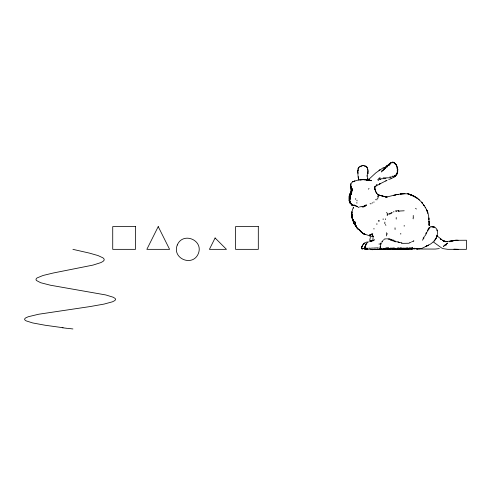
<?xml version="1.0" encoding="UTF-8"?>
<svg xmlns="http://www.w3.org/2000/svg" width="491" height="491" viewBox="0 0 491 491"><rect width="100%" height="100%" fill="white"/><g stroke="black" fill="none" stroke-linecap="round" stroke-linejoin="round"><path stroke-width="0.74" d="M378.592 221.263L378.598 220.453M382.569 240.615L381.838 242.444M414.22 248.25L414.349 248.765L415.717 248.722M367.722 179.362L367.618 176.686M385.429 219.618L385.429 218.796M386.546 233.489L386.552 232.673M395.077 229.469L395.028 227.83M396.225 217.519L396.219 219.084M376.885 224.461L376.892 223.663M379.162 244.444L379.162 243.659M382.569 171.187L383.17 169.499L384.275 169.481L384.275 167.848L384.864 168.609L385.429 168.622L385.429 167.75L385.994 167.762L386.601 166.909L386.546 166.081L387.657 165.995L387.718 165.252L389.535 165.289L388.884 164.203L389.928 163.515L390.713 163.632L390.873 163.03L392.45 162.079C394.138 162.355 395.949 163.681 396.311 165.424L397.311 166.879L397.366 169.512M387.123 234.281L387.129 233.464M386.552 234.299L386.552 235.925M367.01 175.803L368.189 171.163L367.188 167.437L365.642 166.406M384.84 222.098L384.834 223.724M404.185 226.21L404.197 225.418M351.697 190.907L351.697 191.693L351.875 188.569L351.495 193.251L350.942 194.817L351.826 191.705L351.679 192.484M429.091 221.907L429.017 221.116L429.232 225.743L428.809 217.943L428.925 219.532C428.876 214.475 427.004 209.491 424.003 205.453L424.212 205.729L421.137 201.654L417.27 198.198M358.049 173.789L357.687 171.488M425.844 233.072L425.814 234.649L424.684 236.214M352.176 190.938L351.716 188.581L351.746 190.127M388.829 239.583L388.854 238.89L389.989 238.761M385.429 167.75L384.895 167.769L384.864 168.609L384.293 168.64M396.341 164.816L395.23 164.098L395.255 163.558L393.997 163.086L394.028 162.693L394.439 162.895M373.117 237.534L372.81 239.884M358.209 169.045L358.252 168.247L358.571 168.309M358.185 170.684L358.062 169.07M380.298 243.714L381.169 243.917L380.298 243.714L380.605 248.606L379.948 248.096M385.036 167.382L385.994 166.228L387.092 166.934L387.154 166.032M426.427 232.304L426.378 233.863M370.355 237.349L369.705 240.437M395.936 175.244L396.697 174.63L396.796 173.63M357.908 172.206L357.816 170.635M367.784 171.979L367.827 170.629M397.268 173.814L397.612 172.942L396.697 174.63M395.863 164.405L396.679 165.485L397.09 168.603L397.526 168.726M397.569 172.955L397.716 171.224M358.123 168.695L358.191 168.284M366.268 179.761L369.41 180.056L361.928 179.626L360.572 179.718L362.34 179.743L358.399 179.982L354.453 181.136L354.864 180.995C350.433 181.431 349.733 186.15 351.795 189.373L351.783 188.575L351.869 189.354L351.403 188.569L351.814 189.366L351.857 188.575L351.826 189.354L351.083 187.801L350.703 184.696L350.506 187.826L351.077 191.736L349.942 194.859L351.157 191.742C348.021 195.823 347.886 203.139 352.974 205.754L351.802 204.931L352.974 205.754M392.346 176.159L395.077 176.337M361.486 247.685L361.321 248.378L362.665 249.041M364.825 247.2L365.973 243.953L368.453 241.824M349.15 196.388L349.561 194.841L349.347 195.608M379.518 178.687L379.721 177.895L380.267 177.889M424.107 237.006L424.212 236.619M353.538 207.3L353.317 208.074L353.588 207.288M397.471 171.727L396.937 172.273L397.593 172.083L397.833 169.53L397.52 170.365L397.778 169.493L397.084 170.187M387.018 180.289L379.439 184.119L380.384 183.628M365.844 205.514L366.114 204.661L366.476 205.49L364.064 205.987M353.422 207.312C351.396 211.652 350.752 217.139 353.673 221.195L351.838 217.255L352.022 214.174C351.476 220.287 354.938 226.511 359.731 230.34L359.351 229.948L359.952 230.623L358.909 229.334L360.787 231.531L360.136 230.96M362.37 246.31L362.646 245.574M379.248 177.914L378.174 179.528L377.647 179.559M364.807 247.292L366.354 243.984M350.764 192.503L351.083 191.736L350.212 193.294M378.997 179.553L380.187 179.516L380.507 178.755M361.511 246.973L361.855 246.157M365.734 245.23L365.942 244.751M362.119 246.347L362.444 245.635M367.035 176.435L367.342 175.753M383.52 240.24L384.275 239.086L385.901 238.853M361.812 247.243L362.027 246.789L362.07 247.157M395.065 176.41L395.494 175.532L395.967 175.532M355.367 199.352L355.772 198.573M379.948 246.979L380.384 246.224M435.308 239.626L436.155 237.957L433.86 241.351C438.046 237.828 439.826 226.639 432.117 226.695L434.32 227.032L430.853 226.805M362.91 244.941L364.537 243.094L363.205 244.757M361.493 248.053L361.603 248.52L365.009 248.305M368.477 189.207L369.005 188.384M414.349 248.765L414.729 248.194M364.997 246.666L365.488 245.93M387.123 215.549L387.687 214.733L387.129 214.739M423.07 238.239L423.635 237.429M422.389 240.234L424.095 237.804M394.512 241.701L393.371 240.154L392.806 240.928L394.512 240.928L395.083 241.719L398.489 241.775L399.06 242.566L401.908 242.585M391.523 213.327L392.149 212.548L390.443 213.284L390.032 214.051L389.719 213.284M376.339 185.371L377.07 184.579L374.774 187.169L374.578 187.992L374.707 187.126L374.793 188.857L374.694 187.992L375.842 191.901L374.836 188.863L375.652 191.465M362.37 245.353L364.482 243.106L367.36 241.824M375.449 186.335L374.737 187.2L375.376 186.519M359.203 166.965L358.473 167.836L358.565 167.425L359.271 167.449M372.89 240.694L374.062 239.982M407.8 249.047L408.205 248.642L407.125 248.839M377.96 197.063L378.408 196.627M405.916 248.943L406.296 248.587M367.962 180.154L375.91 172.795L383.704 167.419M381.053 248.213L380.605 248.606L379.899 247.789L380.648 247.857M377.61 198.487L376.879 199.18L376.885 199.96M428.465 229.635L428.974 229.193M406.125 249.25L404.787 249.232L407.364 248.753M395.212 176.214L396.624 174.716L396.581 174.102M432.902 242.235L430.558 244.039L425.421 246.697L427.256 245.721L425.703 246.55L426.55 246.089M429.386 228.26L429.858 227.879M368.305 180.031L369.091 179.921M394.132 177.104L394.445 176.864M377.573 196.603L378.389 196.099M428.987 228.518L428.091 229.242L428.103 230.027M392.395 178.037L391.523 178.515M393.463 177.582L393.917 177.276M377.309 185.383L380.47 183.573M385.803 180.964L386.761 180.363M362.297 165.749L363.045 165.412M430.079 227.315L428.22 228.309M360.971 166.136L361.388 165.878M385.809 249.066L381.378 249.195M389.829 179.227L391.192 178.509M396.311 165.424L396.679 165.485M412.624 247.298L411.09 248.004M365.365 249.379L370.502 249.17M426.789 245.96L422.07 248.305L416.871 249.011M390.695 162.773L389.928 163.515L389.983 164.368L388.203 164.632L388.854 165.16L388.798 164.411M427.802 245.531L428.618 245.113L428.084 245.383M370.294 241.216L371.196 240.768L370.189 241.155M380.304 248.753L378.935 249.416L381.311 248.673M372.865 249.489L372.141 249.809L371.969 249.434L372.681 249.557L371.38 249.453L371.742 249.471M398.563 247.679L397.207 248.151M373.467 240.682L370.159 241.204L371.196 240.768M377.8 248.243L378.518 247.937M394.298 247.857L393.604 248.121L392.818 247.759M410.335 247.605L408.267 248.256M386.705 165.633L387.718 165.252M407.591 247.716L403.67 248.587M386.423 249.213L385.441 249.545L379.015 249.244M359.381 166.688L361.867 165.762M404.197 247.943L402.872 248.293L400.656 247.703L399.287 248.188M375.633 186.328L376.124 186.169M381.409 195.725L386.632 197.149L386.116 197.075L387.006 197.051L385.104 196.836L387.074 197.044L386.454 197.075L396.716 194.577L402.516 193.785L407.548 193.798L411.581 195.074L410.132 194.51L410.85 194.792M370.159 241.204L372.209 240.608M414.318 248.704L409.629 249.336L391.382 249.158M412.704 248.863L413.833 248.556M372.417 233.888L372.779 233.796M393.309 195.43L393.991 195.265L393.616 195.357M395.23 164.098L395.734 163.976M396.415 194.645L396.034 194.737L396.716 194.577M408.813 248.642L405.406 249.158L406.714 249.176M408.5 248.79L405.683 249.348L412.796 248.188M366.906 248.9L365.912 248.857M406.573 249.152L407.002 249.054M437.26 236.073L443.514 240.989L442.471 240.406L445.601 241.64L443.514 241.038L447.682 241.597L445.601 241.719L442.471 240.406L445.601 241.719L454.979 240.326L449.768 241.762L454.979 240.314L466.45 240.246L466.45 249.336L447.682 249.324L443.514 248.704A11.195 11.195 0 0 1 441.427 247.832L433.087 241.762M367.489 169.634L367.962 169.837M363.628 165.657L365.617 165.964M419.523 248.734L419.965 248.649L419.32 248.771M375.541 249.489L379.095 249.336M398.33 194.338L397.636 194.467L398.023 194.399M361.536 248.305L362.07 249.103M439.341 248.599L435.173 249.066L416.405 248.998M388.719 179.528L389.246 179.442M370.545 249.428L375.265 249.287M372.534 234.692L372.092 233.869M393.862 162.343L393.101 162.453L393.046 162.098M363.242 165.393L362.352 165.522L362.561 165.854M403.897 249.158L399.723 249.348M382.704 249.434L383.514 249.385L382.759 248.992L382.919 249.41M392.021 249.52L401.435 249.275M402.565 249.318L403.185 249.25M371.006 248.176L373.007 248.053M394.85 248.655L386.073 248.827L395.562 248.63M372.037 249.624L372.681 249.557M359.602 179.847L360.965 179.755L360.339 179.792M407.34 249.103L407.88 249.054M375.468 199.727L375.885 199.69M377.72 249.44L376.167 249.41M453.942 240.437L457.066 240.246M363.438 206.232L359.578 206.914M383.526 249.336L385.128 249.232L383.674 249.17M377.696 247.863L373.602 248.047M365.556 179.669L364.058 179.657L366.317 179.767M431.123 226.805L430.527 226.824M411.077 242.37L409.408 242.45M409.291 243.241L401.325 243.395M404.946 193.632L401.779 193.89L404.676 193.644M412.09 248.937L409.819 248.857M411.667 249.047L412.262 249.023M454.979 240.314L458.109 240.246M387.473 249.293L388.062 249.268M403.921 248.894L404.516 248.869M371.196 203.765L370.067 203.783M393.371 240.154L390.535 240.197L391.665 239.405L392.229 240.185M407.61 248.728L394.273 248.691M358.013 169.843L357.743 171.427M373.682 202.096L374.173 202.083M379.617 249.219L380.2 249.201M370.417 248.201L368.716 248.158M396.796 210.78L398.496 210.762L398.895 211.216L398.496 210.762M393.352 211.824L394.003 211.805M414.275 248.808L415.251 248.784M383.17 177.889L390.824 177.779M380.187 179.516L380.734 179.503L381.182 178.73L385.944 178.65M389.032 248.679L382.949 248.82L384.404 249.023M413.766 241.498L411.765 241.541M402.393 248.777L405.498 248.716L401.859 248.814M389.78 176.993L393.383 176.944M372.166 202.924L372.755 202.912M362.094 206.993L363.794 206.963L364.371 206.165L365.261 206.343L364.703 205.545M357.829 173.802L357.964 174.593M395.838 174.458L396.237 174.452M389.406 239.565L391.094 239.448L391.094 240.203M378.045 180.375L378.592 180.369M383.336 249.36L383.723 249.36M398.76 211.081L404.185 210.78M396.765 211.412L396.182 211.412L396.219 210.756L395.212 211.069M389.584 214.07L387.687 213.984L386.558 212.4M389.78 248.679L391.278 248.685M458.109 249.348L453.942 249.158M386.534 238.847L388.854 238.89M413.41 240.713L413.845 240.713M369.527 241.149L369.367 241.204M397.919 242.542L399.06 242.566M390.873 163.03L390.247 163.012L390.713 163.632M383.164 170.316L383.71 170.334M416.558 248.851L417.54 248.82L416.503 248.593M390.854 249.52L387.97 249.502M365.476 179.7L367.182 179.823L365.991 179.743M371.024 236.607L373.418 236.803M368.809 179.933L367.943 179.89L369.68 180.056L366.863 179.792M382.673 249.225L380.813 249.14M364.334 179.675L364.653 179.694M388.725 247.703L386.411 247.752M395.494 175.532L395.077 175.514L394.954 176.355L394.359 175.305L394.512 176.33M432.393 226.676L433.246 226.725L432.675 226.664M364.291 249.324L366.292 249.44M395.034 163.601L394.641 163.159L394.703 163.736M360.492 166.639L361.167 166.713M390.701 247.912L391.345 247.98M383.048 249.225L383.403 249.268M379.666 249.354L380.206 249.422M72.92 328.964L68.016 328.35M369.097 180.007L366.071 179.743L371.184 180.614L369.698 180.136M63.051 327.724L45.086 325.232L32.713 322.949L26.152 320.875L24.765 319.837L24.581 319.009L25.52 317.972L28.294 316.726L38.636 314.24L90.062 306.568L104.086 304.082L112.47 301.799L114.863 300.56L115.6 299.522L115.189 298.485L113.225 297.239L105.817 294.956L50.389 285.216L40.673 282.724L36.322 280.447L35.96 279.201L37.015 277.955L43.073 275.469L53.372 272.984L92.971 265.103L100.827 262.617L103.098 261.372L104.166 260.126L104.123 259.088L102.975 257.849L98.04 255.565L89.307 253.08L72.92 249.348M382.219 195.878L382.998 196.093L377.984 194.817L375.652 191.465M380.028 195.412L378.457 195.062L380.593 195.498M392.082 162.742L392.407 162.797M407.837 193.89L407.285 193.785M381.973 195.829L382.777 195.983M381.624 249.299L382.139 249.41M374.081 239.804L374.602 239.927M368.993 235.612L363.813 233.808L365.329 234.557M404.995 249.207L405.842 249.416M385.46 248.059L385.957 248.188M380.678 249.232L381.354 249.416M367.151 249.275L366.624 249.127L366.887 249.416M350.157 199.475L350.66 195.59C348.714 199.236 349.819 204.673 354.312 205.625L353.999 205.49L357.718 206.791M369.754 235.606L370.245 235.766M369.508 235.723L369.999 235.883M364.862 234.354L362.106 232.685L363.444 233.753L362.996 233.495L360.529 231.304L361.161 231.924L360.916 231.684M378.935 195.203L377.395 194.264M366.845 248.053L367.771 248.428M410.636 194.706L417.503 198.413L416.62 197.763L417.062 198.088M371.006 180.639L370.478 180.449L371.196 180.774M378.978 195.222L377.567 194.448M378.573 195.234L377.861 194.958L378.346 195.166M365.058 247.881L365.66 248.329M412.133 195.338L412.845 195.651M412.532 248.139L412.999 248.342M353.348 205.256L351.875 204.403M355.343 205.404L357.313 206.472M353.041 205.121L353.808 205.471M369.263 235.447L370.03 235.797M381.998 241.376L382.612 241.682M362.757 248.471L363.272 248.728M354.434 204.925L354.883 205.189M358.866 207.583L358.019 207.061M365.85 166.234L366.685 166.768L367.182 168.002M351.746 204.919L352.931 205.723M366.01 248.133L366.403 248.434M371.54 233.82L372.638 234.68M357.693 228.769L358.362 229.297M445.079 244.371L446.123 245.224M418.326 199.015L418.087 198.812M418.94 199.512L419.357 199.892M415.564 208.276L416.35 209.013M366.114 166.234L366.685 166.768M373.228 236.539L372.313 235.662L373.172 236.509L372.73 235.655M389.351 163.699L389.983 164.368M369.711 235.754L370.355 236.57M365.132 248.458L365.341 248.71L364.942 247.525L365.341 248.753M395.077 240.915L395.648 241.725M384.275 169.481L383.698 168.665L383.723 169.463M372.215 234.759L372.804 235.594M428.078 230.795L427.538 230.021L427.514 231.562M376.579 193.067L376.045 192.276M376.732 193.301L376.235 192.558M369.625 234.6L370.011 235.189M385.38 224.54L385.908 225.357M386.546 166.081L387.092 166.934M352.888 219.606L353.391 220.398L352.489 218.814L353.348 220.385M384.895 167.769L385.429 168.622M364.193 165.884L364.494 166.394M367.053 248.575L367.231 248.949M427.029 210.842L426.716 210.062L427.888 213.192L427.667 212.407M352.47 218.826L352.728 219.606M357.663 172.224L357.982 172.998M357.97 175.379L358.7 180.117M350.034 201.758L349.825 200.985L350.316 202.519M351.838 217.261L352.01 218.022L351.709 216.476L352.078 218.016M349.31 201.034L349.162 200.267L349.543 201.789M397.023 172.961L397.207 173.581M413.041 218.102L413.207 218.857M356.902 200.125L357.043 200.899M396.427 173.636L396.575 174.458M426.906 232.01L426.955 232.329M378.045 197.529L378.107 198.063M429.3 225.67L429.146 222.699M356.853 202.47L356.908 203.206M373.952 228.413L373.976 229.088M382.004 170.346L382.029 171.187M381.427 171.206L381.446 172.034M413.262 215.439L413.275 217.795M379.156 220.453L379.162 221.251M400.766 233.342L400.773 234.146M380.869 242.947L380.869 243.739M383.133 218.826L383.14 219.643M67.476 328.393A53.93 1.559 6.9 0 1 62.161 327.718M351.783 212.64L351.783 213.407L351.9 211.873L351.783 213.407L351.783 212.64M367.974 172.82L367.968 173.464L367.974 172.82M350.697 185.481L350.678 186.261L350.66 185.481M350.132 197.941L350.095 198.708L350.157 197.934M351.973 214.18L351.826 215.702L351.973 214.18M374.682 187.114L374.59 187.992L374.707 187.126M367.784 178.472L367.667 179.375L367.79 178.472M350.04 197.928L349.782 199.45L350.04 197.928M350.746 183.922L350.623 184.702L350.746 183.922M350.414 196.375L350.286 197.155L350.66 195.59L350.414 196.369M177.288 244.991C171.721 258.591 192.625 267.245 198.303 253.7C203.869 240.105 182.965 231.445 177.288 244.991M350.371 196.369L350.163 197.143L350.371 196.369M351.501 193.251L351.243 194.037L351.544 193.258M437.033 235.502L436.757 236.318L437.076 235.49M350.353 193.319L350.077 194.086L350.353 193.319M158.225 226.596L146.852 249.348L169.598 249.348L158.225 226.596M215.095 237.969L209.405 249.348L226.468 249.348L215.095 237.969M447.682 243.131L443.514 246.304L447.682 243.131M371.975 240.621L371.184 241.106L372.687 240.651L371.975 240.621M353.219 181.652L352.79 181.86L353.661 181.437L353.219 181.652M379.905 169.96L379.089 170.365L379.905 169.96M395.427 194.866L394.709 195.062L395.728 194.798L395.427 194.866M451.333 240.823L450.812 240.958L451.855 240.743L451.333 240.823M370.92 234.784L369.944 234.944L371.319 234.772L370.92 234.784M400.509 194.025L400.202 194.068L401.509 193.902L400.509 194.025M378.414 249.305L373.737 249.422L378.414 249.305M375.725 249.324L374.578 249.318L375.725 249.324M368.465 179.945L367.593 179.921L368.465 179.945M135.479 226.596L112.727 226.596L112.727 249.348L135.479 249.348L135.479 226.596M258.309 226.596L235.563 226.596L235.563 249.348L258.309 249.348L258.309 226.596M364.261 179.681L363.941 179.675L364.261 179.681M369.189 180.068L368.624 179.976L369.189 180.068M408.917 194.148L408.371 194.037L409.66 194.399L408.917 194.148M408.555 194.043L409.083 194.197L408.555 194.043M381.397 195.663L381.93 195.805L381.397 195.663M384.379 196.541L383.852 196.375L384.379 196.541M409.948 194.504L409.42 194.338L410.899 194.866L409.948 194.504M411.654 195.087L411.133 194.915L412.575 195.51L411.654 195.087M412.176 195.4L410.451 194.706L412.894 195.706L412.176 195.4M382.385 195.989L382.894 196.179L382.385 195.989M412.415 195.467L411.894 195.289L414.03 196.234L412.415 195.467M364.371 234.189L363.579 233.845L364.371 234.189M414.355 196.406L413.864 196.179L414.355 196.406M413.618 196.001L413.127 195.768L413.618 196.001M415.73 197.13L415.036 196.781L415.73 197.13M355.558 225.166L353.612 222.711L355.687 225.185L356.779 227.597L355.558 225.166M359.516 230.027L359.234 229.819L360.48 231.065L359.516 230.027M352.145 204.6L351.476 204.047L352.145 204.6M441.427 239.676L440.384 238.859L441.427 239.676M362.241 232.814L360.259 230.813L362.487 233.047L362.241 232.814M357.964 228.953L357.313 228.389L357.964 228.953M355.699 225.179L353.667 222.711L355.687 225.185M359.59 230.175L358.989 229.524L359.559 230.156M422.248 203.041L421.879 202.58L422.248 203.041M357.338 228.395L356.705 227.585L357.338 228.395M354.76 224.332L354.14 223.528L354.711 224.319M355.95 226.007L355.337 225.191L356.448 226.799L355.95 226.007M422.561 203.489L422.358 203.213L422.561 203.489M425.507 207.693L425.157 207.202L425.519 207.711M423.708 205.115L423.512 204.839L424.058 205.625L423.708 205.115M354.625 224.332L354.183 223.552L354.612 224.344M355.588 223.626L354.625 221.251L355.588 223.626M350.218 203.317L349.856 202.568L350.218 203.317M426.611 210.056L426.298 209.276L426.918 210.86L426.618 210.08M358.485 177.748L358.191 176.987L358.485 177.748M356.306 226.781L356.073 226.007L356.3 226.781M351.108 187.801L350.813 186.242L351.108 187.801M353.459 221.177L353.25 220.398L353.416 221.177M437.309 230.752L437.119 229.972L437.278 230.745M352.065 190.14L351.875 189.36L352.065 190.14M358.522 179.325L358.491 178.534L358.51 179.325M429.22 225.087L429.195 224.283L429.22 225.087"/></g></svg>
